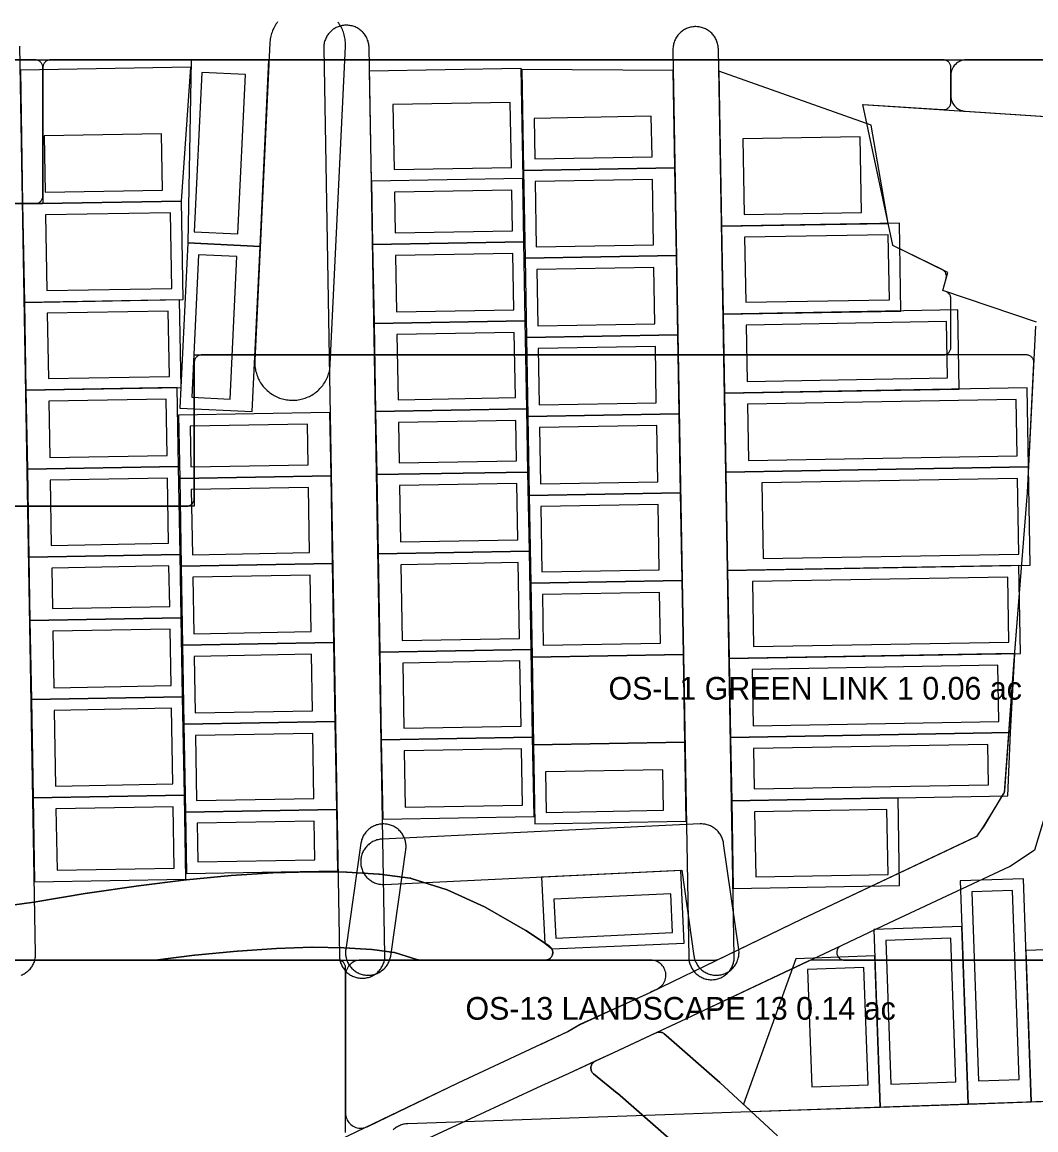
# Model space of a CAD drawing. Extents: x 32 to 940, y -21 to 684.
# Drawn here: x 517.3 to 651.2, y 267.6 to 414 of the extents above; entities that cross this region are included whole.
import ezdxf

# ---------------------------------------------------------------- set-up
doc = ezdxf.new("R2010")
doc.units = 0
for name, color, linetype, lineweight in [('GREEN-IN-VILLAS', 3, 'Continuous', 0), ('GREEN-LANDSCAPE', 3, 'Continuous', 0), ('PLOT', 4, 'Continuous', 0), ('ROAD-PRIMARY', 1, 'Continuous', 0), ('ROAD-TERTIARY', 7, 'Continuous', 0), ('SITE-BOUNDARY', 7, 'Continuous', 0), ('TEXT-ZONE', 7, 'Continuous', 0), ('VILLA-HOUSE', 7, 'Continuous', 0), ('ZONE-CLUBHOUSE', 4, 'Continuous', 0), ('ZONE-VILLAS', 2, 'Continuous', 0)]:
    doc.layers.add(name, color=color, linetype=linetype, lineweight=lineweight)

msp = doc.modelspace()

# ---------------------------------------------------------------- linework, layer by layer
at = {"layer": 'GREEN-IN-VILLAS'}
msp.add_lwpolyline([(584.65, 330.06), (584.85, 318.46), (584.85, 318.45), (584.86, 318.45), (604.84, 318.8), (604.85, 318.8), (604.85, 318.81), (604.65, 330.4), (604.65, 330.41), (604.64, 330.41), (584.66, 330.06), (584.65, 330.06)], close=True, dxfattribs=at)
for points in [[(460.02, 290), (534.71, 290), (534.83, 290.01), (540.06, 290.65), (540.08, 290.65), (545.7, 291.2), (545.71, 291.2), (550.86, 291.55), (550.88, 291.55), (555.55, 291.69), (555.58, 291.69), (559.76, 291.64), (559.79, 291.64), (563.47, 291.4), (563.5, 291.4), (566.43, 291.02), (566.45, 291.02), (566.47, 291.01), (569.55, 290.05), (569.65, 290.02), (569.75, 290.01), (569.85, 290), (586.39, 290), (586.48, 290), (586.58, 290.02), (586.68, 290.04), (586.77, 290.08), (586.86, 290.12), (586.94, 290.17), (587.02, 290.23), (587.09, 290.29), (587.16, 290.37), (587.22, 290.44), (587.27, 290.53), (587.31, 290.62), (587.34, 290.71), (587.37, 290.8), (587.38, 290.9), (587.39, 291), (587.38, 291.1), (587.37, 291.19), (587.34, 291.29), (587.31, 291.38), (587.27, 291.47), (587.22, 291.56), (587.16, 291.63), (587.09, 291.71), (587.02, 291.77), (586.94, 291.83), (583.81, 293.93), (583.75, 293.96), (578.45, 297), (578.37, 297.05), (573.43, 299.3), (573.32, 299.35), (568.69, 300.79), (568.61, 300.82), (568.52, 300.83), (564.48, 301.36), (564.42, 301.36), (560.18, 301.64), (560.13, 301.64), (555.49, 301.69), (555.45, 301.69), (550.4, 301.54), (550.37, 301.53), (544.9, 301.17), (544.87, 301.17), (538.99, 300.6), (538.96, 300.59), (532.65, 299.81), (532.63, 299.81), (525.89, 298.83), (525.87, 298.83), (518.81, 297.66), (518.79, 297.66), (511.76, 296.68)], [(617.09, 266.76), (609.48, 273.81), (609.45, 273.83), (602.39, 280.02), (602.36, 280.04), (602.1, 280.26), (602.01, 280.32), (601.93, 280.37), (601.83, 280.41), (601.74, 280.44), (601.64, 280.47), (601.54, 280.48), (601.43, 280.48), (601.33, 280.47), (601.23, 280.46), (601.13, 280.43), (601.04, 280.39), (595.39, 277.74), (595.39, 277.74), (593, 276.63), (592.91, 276.59), (592.83, 276.54), (592.76, 276.48), (592.69, 276.41), (592.63, 276.34), (592.57, 276.26), (592.52, 276.17), (592.49, 276.08), (592.45, 275.99), (592.43, 275.9), (592.42, 275.8), (592.42, 275.71), (592.42, 275.61), (592.44, 275.52), (592.47, 275.42), (592.5, 275.33), (592.54, 275.25), (592.59, 275.16), (592.65, 275.09), (592.71, 275.01), (592.79, 274.95), (595.91, 272.4), (595.92, 272.39), (602.77, 266.4)]]:
    msp.add_lwpolyline(points, dxfattribs=at)
at = {"layer": 'GREEN-LANDSCAPE'}
msp.add_lwpolyline([(653.95, 409), (642, 409), (641.8, 408.99), (641.61, 408.96), (641.42, 408.91), (641.23, 408.85), (641.06, 408.76), (640.89, 408.66), (640.73, 408.55), (640.59, 408.41), (640.45, 408.27), (640.34, 408.11), (640.24, 407.94), (640.15, 407.77), (640.09, 407.58), (640.04, 407.39), (640.01, 407.2), (640, 407), (640, 404.22), (640.01, 404.02), (640.04, 403.82), (640.09, 403.62), (640.16, 403.44), (640.25, 403.25), (640.35, 403.08), (640.47, 402.92), (640.61, 402.78), (640.76, 402.65), (640.92, 402.53), (641.1, 402.43), (641.28, 402.35), (641.47, 402.29), (641.67, 402.24), (641.87, 402.22), (660.61, 400.97)], dxfattribs=at)
msp.add_lwpolyline([(560, 269.78), (560.01, 269.59), (560.04, 269.4), (560.08, 269.21), (560.15, 269.03), (560.23, 268.86), (560.32, 268.69), (560.44, 268.53), (560.56, 268.39), (560.7, 268.26), (560.86, 268.14), (561.02, 268.04), (561.19, 267.95), (561.37, 267.88), (561.55, 267.83), (561.74, 267.8), (561.94, 267.78), (562.13, 267.78), (562.32, 267.81), (562.51, 267.85), (562.69, 267.9), (562.87, 267.98), (574.88, 273.76), (574.88, 273.76), (574.88, 273.76), (574.88, 273.76), (574.89, 273.76), (585.82, 278.88), (585.84, 278.88), (589.29, 280.52), (589.43, 280.6), (590.94, 281.47), (590.97, 281.48), (590.98, 281.49), (591, 281.5), (591.02, 281.51), (600.33, 285.77), (600.36, 285.79), (601.21, 286.2), (601.38, 286.3), (601.55, 286.41), (601.7, 286.54), (601.84, 286.68), (601.96, 286.84), (602.07, 287), (602.16, 287.18), (602.23, 287.37), (602.29, 287.56), (602.32, 287.75), (602.34, 287.95), (602.33, 288.15), (602.31, 288.35), (602.26, 288.54), (602.2, 288.73), (602.12, 288.91), (602.02, 289.09), (601.9, 289.25), (601.77, 289.4), (601.62, 289.53), (601.46, 289.65), (601.29, 289.76), (601.11, 289.84), (600.93, 289.91), (600.73, 289.96), (600.54, 289.99), (600.34, 290), (562, 290), (561.8, 289.99), (561.61, 289.96), (561.42, 289.91), (561.23, 289.85), (561.06, 289.76), (560.89, 289.66), (560.73, 289.55), (560.59, 289.41), (560.45, 289.27), (560.34, 289.11), (560.24, 288.94), (560.15, 288.77), (560.09, 288.58), (560.04, 288.39), (560.01, 288.2), (560, 288)], close=True, dxfattribs=at)
at = {"layer": 'PLOT'}
for points in [[(539.15, 384.81), (548.71, 384.35), (549.88, 409), (539.59, 408.91)], [(517.03, 407.64), (517.33, 389.95), (538.33, 390.32), (539.54, 408.03)], [(563.44, 392.95), (563.18, 407.56), (583.18, 407.91), (583.44, 393.3)], [(603.52, 394.73), (603.3, 407.59), (583.29, 407.74), (583.53, 394.38)], [(609.34, 407.51), (609.7, 387.01), (631.69, 387.39), (629.47, 400.36)], [(603.73, 383.12), (603.52, 394.73), (583.53, 394.38), (583.73, 382.77)], [(563.44, 392.95), (563.58, 384.59), (583.58, 384.94), (583.44, 393.3)], [(517.33, 389.95), (517.56, 376.94), (538.56, 377.31), (538.33, 390.32)], [(609.7, 387.01), (609.9, 375.39), (633.4, 375.8), (633.2, 387.42)], [(547.67, 362.52), (548.71, 384.35), (539.15, 384.81), (538.11, 362.97)], [(563.58, 384.59), (563.77, 374.14), (583.76, 374.49), (583.58, 384.94)], [(603.91, 372.67), (603.73, 383.12), (583.73, 382.77), (583.91, 372.32)], [(517.56, 376.94), (517.76, 365.33), (538.26, 365.69), (538.06, 377.3)], [(609.9, 375.39), (610.08, 364.94), (641.08, 365.49), (640.9, 375.94)], [(563.77, 374.14), (563.97, 362.53), (583.97, 362.88), (583.76, 374.49)], [(604.09, 362.22), (603.91, 372.67), (583.91, 372.32), (584.09, 361.87)], [(517.76, 365.33), (517.95, 354.88), (537.94, 355.23), (537.76, 365.68)], [(610.08, 364.94), (610.27, 354.49), (650.26, 355.19), (650.08, 365.64)], [(558.08, 354.03), (557.93, 362.39), (537.93, 362.04), (538.08, 353.68)], [(563.97, 362.53), (564.12, 354.17), (584.11, 354.52), (583.97, 362.88)], [(604.27, 351.77), (604.09, 362.22), (584.09, 361.87), (584.28, 351.42)], [(517.95, 354.88), (518.15, 343.27), (538.15, 343.62), (537.94, 355.23)], [(564.12, 354.17), (564.3, 343.72), (584.3, 344.07), (584.11, 354.52)], [(610.27, 354.49), (610.49, 341.49), (650.49, 342.19), (650.26, 355.19)], [(558.28, 342.42), (558.08, 354.03), (538.08, 353.68), (538.28, 342.07)], [(604.48, 340.16), (604.27, 351.77), (584.28, 351.42), (584.48, 339.81)], [(518.15, 343.27), (518.3, 334.91), (538.29, 335.26), (538.15, 343.62)], [(564.3, 343.72), (564.53, 330.71), (584.52, 331.06), (584.3, 344.07)], [(558.46, 331.97), (558.28, 342.42), (538.28, 342.07), (538.47, 331.62)], [(610.49, 341.49), (610.7, 329.88), (649.19, 330.55), (648.99, 342.16)], [(604.65, 330.46), (604.48, 340.16), (584.48, 339.81), (584.65, 330.11)], [(518.3, 334.91), (518.48, 324.46), (538.47, 324.81), (538.29, 335.26)], [(558.64, 321.52), (558.46, 331.97), (538.47, 331.62), (538.65, 321.17)], [(564.53, 330.71), (564.73, 319.1), (584.72, 319.45), (584.52, 331.06)], [(610.7, 329.88), (610.88, 319.43), (647.87, 320.07), (648.44, 330.54)], [(518.48, 324.46), (518.7, 311.46), (538.7, 311.81), (538.47, 324.81)], [(558.85, 309.91), (558.64, 321.52), (538.65, 321.17), (538.85, 309.56)], [(564.73, 319.1), (564.91, 308.65), (584.91, 309), (584.72, 319.45)], [(610.88, 319.43), (611.03, 311.07), (647.52, 311.71), (647.87, 320.07)], [(585.03, 308), (605.03, 308.35), (604.84, 318.8), (584.85, 318.45)], [(518.7, 311.46), (518.9, 300.35), (538.9, 300.7), (538.7, 311.81)], [(611.03, 311.07), (611.23, 299.46), (633.22, 299.84), (633.02, 311.45)], [(558.99, 301.8), (558.85, 309.91), (538.85, 309.56), (538.99, 301.45)], [(585.9, 300.97), (586.32, 292.25), (587.27, 291.47), (604.76, 292.23), (604.33, 301.85)], [(642.26, 270.97), (650.61, 271.27), (649.58, 300.75), (641.23, 300.46)], [(630.65, 270.57), (642.26, 270.97), (641.44, 294.46), (629.83, 294.06)], [(650.61, 271.27), (661.06, 271.63), (660.36, 291.62), (649.92, 291.25)], [(612.58, 270.94), (613.62, 269.97), (630.65, 270.57), (629.95, 290.56), (619.51, 290.19)]]:
    msp.add_lwpolyline(points, close=True, dxfattribs=at)
at = {"layer": 'ROAD-PRIMARY'}
for points in [[(551.02, 414.03), (550.91, 413.87), (550.8, 413.71), (550.7, 413.55), (550.6, 413.38), (550.51, 413.21), (550.43, 413.04), (550.36, 412.86), (550.29, 412.68), (550.23, 412.5), (550.17, 412.31), (550.13, 412.13), (550.09, 411.94), (550.06, 411.75), (550.03, 411.56), (550.01, 411.37), (550.01, 411.24), (548.01, 369.24), (548, 369.05), (548, 368.85), (548.01, 368.66), (548.03, 368.47), (548.05, 368.28), (548.08, 368.09), (548.12, 367.9), (548.17, 367.71), (548.22, 367.53), (548.28, 367.35), (548.35, 367.17), (548.42, 366.99), (548.5, 366.81), (548.59, 366.64), (548.68, 366.48), (548.78, 366.31), (548.89, 366.15), (549, 366), (549.12, 365.84), (549.25, 365.7), (549.38, 365.56), (549.51, 365.42), (549.65, 365.29), (549.8, 365.16), (549.95, 365.04), (550.1, 364.93), (550.26, 364.82), (550.42, 364.71), (550.59, 364.62), (550.76, 364.53), (550.93, 364.45), (551.11, 364.37), (551.29, 364.3), (551.47, 364.24), (551.66, 364.18), (551.84, 364.14), (552.03, 364.1), (552.22, 364.06), (552.41, 364.04), (552.6, 364.02), (552.79, 364), (552.99, 364), (553.18, 364), (553.37, 364.01), (553.56, 364.03), (553.75, 364.06), (553.94, 364.09), (554.13, 364.13), (554.32, 364.18), (554.5, 364.23), (554.68, 364.29), (554.86, 364.36), (555.04, 364.44), (555.22, 364.52), (555.38, 364.61), (555.55, 364.7), (555.72, 364.8), (555.88, 364.91), (556.03, 365.02), (556.18, 365.14), (556.33, 365.27), (556.47, 365.4), (556.6, 365.54), (556.74, 365.68), (556.86, 365.82), (556.98, 365.97), (557.09, 366.13), (557.2, 366.29), (557.3, 366.45), (557.4, 366.62), (557.49, 366.79), (557.57, 366.96), (557.64, 367.14), (557.71, 367.32), (557.77, 367.5), (557.83, 367.69), (557.87, 367.87), (557.91, 368.06), (557.94, 368.25), (557.97, 368.44), (557.99, 368.63), (557.99, 368.76), (559.99, 410.76), (560, 410.95), (560, 411.15), (559.99, 411.34), (559.97, 411.53), (559.95, 411.72), (559.92, 411.91), (559.88, 412.1), (559.83, 412.29), (559.78, 412.47), (559.72, 412.65), (559.65, 412.83), (559.58, 413.01), (559.5, 413.19), (559.41, 413.36), (559.32, 413.52), (559.22, 413.69), (559.11, 413.85), (559, 414)], [(421.63, 409), (654, 409)]]:
    msp.add_lwpolyline(points, dxfattribs=at)
at = {"layer": 'ROAD-TERTIARY'}
for points in [[(562.31, 287.6), (562.46, 287.61), (562.6, 287.63), (562.74, 287.65), (562.88, 287.68), (563.02, 287.71), (563.16, 287.76), (563.3, 287.81), (563.43, 287.86), (563.56, 287.93), (563.69, 287.99), (563.81, 288.07), (563.93, 288.15), (564.05, 288.23), (564.16, 288.32), (564.27, 288.42), (564.37, 288.52), (564.47, 288.63), (564.56, 288.74), (564.65, 288.86), (564.73, 288.98), (564.8, 289.1), (564.87, 289.23), (564.93, 289.36), (564.99, 289.49), (565.04, 289.62), (565.09, 289.76), (565.12, 289.9), (565.15, 290.04), (565.18, 290.19), (565.19, 290.33), (565.2, 290.47), (565.21, 290.62), (565.21, 290.65), (563.11, 410.63), (563.11, 410.78), (563.09, 410.92), (563.07, 411.07), (563.04, 411.21), (563.01, 411.35), (562.97, 411.49), (562.92, 411.62), (562.87, 411.76), (562.81, 411.89), (562.75, 412.02), (562.67, 412.14), (562.6, 412.26), (562.51, 412.38), (562.42, 412.5), (562.33, 412.61), (562.23, 412.71), (562.12, 412.81), (562.01, 412.9), (561.9, 412.99), (561.78, 413.07), (561.66, 413.15), (561.53, 413.22), (561.4, 413.29), (561.27, 413.35), (561.14, 413.4), (561, 413.45), (560.86, 413.49), (560.72, 413.52), (560.58, 413.55), (560.44, 413.56), (560.29, 413.58), (560.15, 413.58), (560, 413.58), (559.86, 413.57), (559.72, 413.56), (559.57, 413.54), (559.43, 413.5), (559.29, 413.47), (559.15, 413.43), (559.02, 413.38), (558.89, 413.32), (558.75, 413.26), (558.63, 413.19), (558.5, 413.12), (558.38, 413.04), (558.27, 412.95), (558.16, 412.86), (558.05, 412.76), (557.95, 412.66), (557.85, 412.55), (557.76, 412.44), (557.67, 412.33), (557.59, 412.21), (557.51, 412.08), (557.44, 411.96), (557.38, 411.83), (557.33, 411.69), (557.27, 411.56), (557.23, 411.42), (557.19, 411.28), (557.16, 411.14), (557.14, 411), (557.12, 410.86), (557.11, 410.71), (557.11, 410.57), (557.11, 410.53), (559.21, 290.55), (559.21, 290.4), (559.22, 290.26), (559.24, 290.12), (559.27, 289.98), (559.3, 289.83), (559.35, 289.7), (559.39, 289.56), (559.45, 289.43), (559.5, 289.29), (559.57, 289.17), (559.64, 289.04), (559.72, 288.92), (559.8, 288.8), (559.89, 288.69), (559.99, 288.58), (560.09, 288.47), (560.19, 288.38), (560.3, 288.28), (560.42, 288.19), (560.53, 288.11), (560.66, 288.03), (560.78, 287.96), (560.91, 287.89), (561.04, 287.83), (561.18, 287.78), (561.31, 287.74), (561.45, 287.7), (561.59, 287.66), (561.74, 287.64), (561.88, 287.62), (562.02, 287.61), (562.17, 287.6)], [(608.47, 287.41), (608.62, 287.42), (608.76, 287.43), (608.9, 287.45), (609.04, 287.49), (609.18, 287.52), (609.32, 287.56), (609.46, 287.61), (609.59, 287.67), (609.72, 287.73), (609.85, 287.8), (609.97, 287.87), (610.09, 287.95), (610.21, 288.04), (610.32, 288.13), (610.43, 288.23), (610.53, 288.33), (610.63, 288.44), (610.72, 288.55), (610.81, 288.66), (610.89, 288.78), (610.96, 288.91), (611.03, 289.03), (611.1, 289.16), (611.15, 289.3), (611.2, 289.43), (611.25, 289.57), (611.28, 289.71), (611.31, 289.85), (611.34, 289.99), (611.35, 290.13), (611.36, 290.28), (611.37, 290.42), (611.37, 290.46), (609.27, 410.44), (609.26, 410.58), (609.25, 410.73), (609.23, 410.87), (609.21, 411.01), (609.17, 411.15), (609.13, 411.29), (609.08, 411.43), (609.03, 411.56), (608.97, 411.69), (608.9, 411.82), (608.83, 411.95), (608.75, 412.07), (608.67, 412.19), (608.58, 412.3), (608.49, 412.41), (608.39, 412.51), (608.28, 412.61), (608.17, 412.71), (608.06, 412.8), (607.94, 412.88), (607.82, 412.96), (607.69, 413.03), (607.57, 413.1), (607.43, 413.15), (607.3, 413.21), (607.16, 413.25), (607.02, 413.29), (606.88, 413.32), (606.74, 413.35), (606.6, 413.37), (606.45, 413.38), (606.31, 413.39), (606.16, 413.39), (606.02, 413.38), (605.88, 413.36), (605.73, 413.34), (605.59, 413.31), (605.45, 413.27), (605.32, 413.23), (605.18, 413.18), (605.05, 413.13), (604.91, 413.06), (604.79, 413), (604.66, 412.92), (604.54, 412.84), (604.43, 412.75), (604.32, 412.66), (604.21, 412.57), (604.11, 412.46), (604.01, 412.36), (603.92, 412.25), (603.83, 412.13), (603.75, 412.01), (603.67, 411.89), (603.6, 411.76), (603.54, 411.63), (603.49, 411.5), (603.43, 411.36), (603.39, 411.23), (603.35, 411.09), (603.32, 410.95), (603.3, 410.8), (603.28, 410.66), (603.27, 410.52), (603.27, 410.37), (603.27, 410.34), (605.37, 290.36), (605.37, 290.21), (605.38, 290.07), (605.4, 289.92), (605.43, 289.78), (605.46, 289.64), (605.5, 289.5), (605.55, 289.37), (605.61, 289.23), (605.66, 289.1), (605.73, 288.97), (605.8, 288.85), (605.88, 288.73), (605.97, 288.61), (606.05, 288.49), (606.15, 288.38), (606.25, 288.28), (606.35, 288.18), (606.46, 288.09), (606.58, 288), (606.7, 287.92), (606.82, 287.84), (606.94, 287.77), (607.07, 287.7), (607.2, 287.64), (607.34, 287.59), (607.47, 287.54), (607.61, 287.5), (607.75, 287.47), (607.9, 287.44), (608.04, 287.43), (608.18, 287.41), (608.33, 287.41)], [(563.21, 288.01), (563.35, 288.02), (563.49, 288.04), (563.63, 288.07), (563.77, 288.1), (563.91, 288.14), (564.05, 288.19), (564.18, 288.24), (564.32, 288.3), (564.44, 288.37), (564.57, 288.44), (564.69, 288.52), (564.81, 288.61), (564.92, 288.69), (565.03, 288.79), (565.13, 288.89), (565.23, 289), (565.33, 289.11), (565.41, 289.22), (565.5, 289.34), (565.58, 289.46), (565.65, 289.59), (565.71, 289.71), (565.77, 289.85), (565.82, 289.98), (565.87, 290.12), (565.91, 290.26), (565.94, 290.4), (565.97, 290.54), (567.97, 304.58), (567.99, 304.72), (568, 304.86), (568, 305.01), (568, 305.15), (567.99, 305.3), (567.97, 305.44), (567.94, 305.58), (567.91, 305.72), (567.87, 305.86), (567.83, 306), (567.78, 306.13), (567.72, 306.27), (567.65, 306.4), (567.59, 306.52), (567.51, 306.64), (567.43, 306.76), (567.34, 306.88), (567.25, 306.99), (567.15, 307.1), (567.04, 307.2), (566.94, 307.29), (566.82, 307.38), (566.71, 307.47), (566.59, 307.55), (566.46, 307.62), (566.33, 307.69), (566.2, 307.75), (566.07, 307.8), (565.93, 307.85), (565.79, 307.89), (565.65, 307.93), (565.51, 307.96), (565.37, 307.98), (565.23, 307.99), (565.08, 308), (564.94, 308), (564.79, 307.99), (564.65, 307.98), (564.51, 307.96), (564.37, 307.93), (564.23, 307.9), (564.09, 307.86), (563.95, 307.81), (563.82, 307.76), (563.68, 307.7), (563.56, 307.63), (563.43, 307.56), (563.31, 307.48), (563.19, 307.39), (563.08, 307.31), (562.97, 307.21), (562.87, 307.11), (562.77, 307), (562.67, 306.89), (562.59, 306.78), (562.5, 306.66), (562.42, 306.54), (562.35, 306.41), (562.29, 306.29), (562.23, 306.15), (562.18, 306.02), (562.13, 305.88), (562.09, 305.74), (562.06, 305.6), (562.03, 305.46), (560.03, 291.42), (560.01, 291.28), (560, 291.14), (560, 290.99), (560, 290.85), (560.01, 290.7), (560.03, 290.56), (560.06, 290.42), (560.09, 290.28), (560.13, 290.14), (560.17, 290), (560.22, 289.87), (560.28, 289.73), (560.35, 289.6), (560.41, 289.48), (560.49, 289.36), (560.57, 289.24), (560.66, 289.12), (560.75, 289.01), (560.85, 288.9), (560.96, 288.8), (561.06, 288.71), (561.18, 288.62), (561.29, 288.53), (561.41, 288.45), (561.54, 288.38), (561.67, 288.31), (561.8, 288.25), (561.93, 288.2), (562.07, 288.15), (562.21, 288.11), (562.35, 288.07), (562.49, 288.04), (562.63, 288.02), (562.77, 288.01), (562.92, 288), (563.06, 288)], [(609.19, 288.01), (609.34, 288.02), (609.48, 288.04), (609.62, 288.06), (609.76, 288.1), (609.9, 288.14), (610.04, 288.19), (610.17, 288.24), (610.3, 288.3), (610.43, 288.36), (610.56, 288.44), (610.68, 288.51), (610.79, 288.6), (610.91, 288.69), (611.02, 288.78), (611.12, 288.88), (611.22, 288.99), (611.32, 289.09), (611.41, 289.21), (611.49, 289.32), (611.57, 289.45), (611.64, 289.57), (611.7, 289.7), (611.76, 289.83), (611.82, 289.97), (611.86, 290.1), (611.9, 290.24), (611.94, 290.38), (611.96, 290.52), (611.98, 290.67), (611.99, 290.81), (612, 290.96), (612, 291.1), (611.99, 291.25), (611.98, 291.39), (609.97, 305.42), (609.95, 305.57), (609.91, 305.71), (609.88, 305.85), (609.83, 305.99), (609.78, 306.12), (609.73, 306.25), (609.66, 306.38), (609.59, 306.51), (609.52, 306.63), (609.44, 306.75), (609.35, 306.87), (609.26, 306.98), (609.16, 307.08), (609.05, 307.19), (608.95, 307.28), (608.84, 307.37), (608.72, 307.46), (608.6, 307.54), (608.48, 307.61), (608.35, 307.68), (608.22, 307.74), (608.08, 307.8), (607.95, 307.85), (607.81, 307.89), (607.67, 307.92), (607.53, 307.95), (607.39, 307.98), (607.24, 307.99), (607.1, 308), (606.95, 308), (606.86, 308), (564.86, 306), (564.71, 305.99), (564.57, 305.97), (564.43, 305.94), (564.29, 305.91), (564.15, 305.88), (564.01, 305.83), (563.87, 305.78), (563.74, 305.72), (563.61, 305.66), (563.49, 305.59), (563.36, 305.51), (563.24, 305.43), (563.13, 305.35), (563.02, 305.25), (562.91, 305.15), (562.81, 305.05), (562.72, 304.94), (562.62, 304.83), (562.54, 304.71), (562.46, 304.59), (562.38, 304.47), (562.32, 304.34), (562.26, 304.21), (562.2, 304.08), (562.15, 303.94), (562.11, 303.8), (562.07, 303.66), (562.05, 303.52), (562.02, 303.38), (562.01, 303.24), (562, 303.09), (562, 302.95), (562.01, 302.8), (562.02, 302.66), (562.04, 302.52), (562.07, 302.37), (562.1, 302.23), (562.14, 302.1), (562.19, 301.96), (562.24, 301.82), (562.3, 301.69), (562.37, 301.56), (562.44, 301.44), (562.52, 301.32), (562.6, 301.2), (562.69, 301.09), (562.78, 300.98), (562.88, 300.87), (562.99, 300.77), (563.1, 300.68), (563.21, 300.59), (563.33, 300.51), (563.45, 300.43), (563.58, 300.36), (563.71, 300.29), (563.84, 300.23), (563.97, 300.18), (564.11, 300.13), (564.25, 300.1), (564.39, 300.06), (564.53, 300.04), (564.67, 300.02), (564.82, 300.01), (564.96, 300), (565.11, 300), (565.14, 300), (604.42, 301.87), (606.03, 290.58), (606.05, 290.43), (606.09, 290.29), (606.12, 290.15), (606.17, 290.01), (606.22, 289.88), (606.27, 289.75), (606.34, 289.62), (606.41, 289.49), (606.48, 289.37), (606.56, 289.25), (606.65, 289.13), (606.74, 289.02), (606.84, 288.92), (606.95, 288.81), (607.05, 288.72), (607.16, 288.63), (607.28, 288.54), (607.4, 288.46), (607.52, 288.39), (607.65, 288.32), (607.78, 288.26), (607.92, 288.2), (608.05, 288.15), (608.19, 288.11), (608.33, 288.08), (608.47, 288.05), (608.61, 288.02), (608.76, 288.01), (608.9, 288), (609.05, 288)]]:
    msp.add_lwpolyline(points, close=True, dxfattribs=at)
for points in [[(517.14, 288), (517.27, 288.06), (517.4, 288.12), (517.53, 288.19), (517.65, 288.26), (517.77, 288.34), (517.89, 288.43), (518, 288.52), (518.11, 288.62), (518.21, 288.72), (518.31, 288.82), (518.4, 288.94), (518.49, 289.05), (518.57, 289.17), (518.64, 289.29), (518.71, 289.42), (518.77, 289.55), (518.83, 289.68), (518.88, 289.82), (518.92, 289.96), (518.96, 290.1), (518.99, 290.24), (519.02, 290.38), (519.03, 290.52), (519.04, 290.67), (519.04, 290.81), (519.04, 290.85), (516.95, 410.83)], [(719.15, 273.64), (568.24, 268.37), (568.09, 268.36), (567.95, 268.35), (567.81, 268.32), (567.67, 268.3), (567.53, 268.26), (567.39, 268.22), (567.25, 268.17), (567.12, 268.11), (566.99, 268.05), (566.86, 267.98), (566.74, 267.91), (566.62, 267.83), (566.5, 267.74), (566.39, 267.65), (566.28, 267.55)]]:
    msp.add_lwpolyline(points, dxfattribs=at)
at = {"layer": 'SITE-BOUNDARY'}
for points in [[(651.33, 374.31), (638.94, 378.5), (638.92, 378.51), (638.93, 378.52), (639.59, 380.91), (632.32, 384.47), (632.31, 384.48), (632.31, 384.49), (628.37, 403.11), (628.37, 403.12), (628.37, 403.12), (628.38, 403.12), (661.94, 400.88)], [(559.21, 266.22), (574.88, 273.76), (574.88, 273.76), (585.83, 278.88), (589.36, 280.56), (590.97, 281.48), (590.98, 281.49), (591, 281.5), (600.35, 285.78), (620.33, 295.46), (620.33, 295.46), (643.47, 306.4), (644.31, 307.6), (647.1, 312.17), (648.32, 329.05), (648.32, 329.05), (649.43, 342.97), (650.12, 351.81), (651.22, 373.79)], [(653.28, 311.96), (651.04, 304.53), (651.04, 304.52), (651.04, 304.52), (651.02, 304.51), (647.73, 302.33), (647.72, 302.32), (647.72, 302.32), (647.71, 302.31), (631.78, 294.87), (625.57, 291.94), (625.57, 291.94), (605, 282.25), (605, 282.25), (595.39, 277.74), (595.39, 277.74), (589.5, 275.02), (585.91, 273.37), (577.17, 269.31), (560.32, 261.48)]]:
    msp.add_lwpolyline(points, dxfattribs=at)
at = {"layer": 'VILLA-HOUSE'}
for points in [[(545.78, 385.99), (546.78, 407.07), (541.01, 407.34), (540.01, 386.27)], [(566.26, 403.11), (566.41, 394.5), (581.91, 394.77), (581.76, 403.38)], [(600.5, 396.18), (600.4, 401.54), (584.91, 401.27), (585, 395.91)], [(520.18, 398.95), (520.31, 391.5), (535.81, 391.77), (535.68, 399.22)], [(612.5, 398.56), (612.67, 388.56), (628.17, 388.83), (628, 398.83)], [(600.7, 384.57), (600.55, 393.18), (585.05, 392.91), (585.2, 384.3)], [(566.46, 391.5), (566.56, 386.14), (582.06, 386.41), (581.96, 391.77)], [(520.36, 388.5), (520.53, 378.5), (537.03, 378.78), (536.86, 388.79)], [(612.73, 385.56), (612.88, 376.95), (631.87, 377.28), (631.72, 385.89)], [(544.74, 364.16), (545.64, 383), (540.58, 383.24), (539.68, 364.4)], [(566.61, 383.14), (566.74, 375.69), (582.24, 375.96), (582.11, 383.41)], [(600.88, 374.12), (600.75, 381.57), (585.26, 381.3), (585.39, 373.85)], [(520.59, 375.5), (520.74, 366.89), (536.73, 367.16), (536.58, 375.78)], [(612.93, 373.95), (613.06, 366.5), (639.55, 366.96), (639.42, 374.41)], [(566.79, 372.69), (566.94, 364.08), (582.44, 364.35), (582.29, 372.96)], [(601.07, 363.67), (600.94, 371.12), (585.44, 370.85), (585.57, 363.4)], [(520.79, 363.89), (520.92, 356.44), (536.42, 356.71), (536.29, 364.16)], [(613.11, 363.5), (613.24, 356.05), (648.74, 356.67), (648.61, 364.12)], [(555.05, 355.48), (554.96, 360.84), (539.46, 360.57), (539.55, 355.21)], [(567, 361.08), (567.09, 355.72), (582.59, 355.99), (582.49, 361.35)], [(601.25, 353.22), (601.12, 360.67), (585.62, 360.4), (585.75, 352.95)], [(520.97, 353.44), (521.12, 344.82), (536.62, 345.1), (536.47, 353.71)], [(567.14, 352.72), (567.27, 345.27), (582.77, 345.54), (582.64, 352.99)], [(615, 353.08), (615.17, 343.07), (648.96, 343.66), (648.79, 353.67)], [(555.25, 343.87), (555.1, 352.48), (539.61, 352.21), (539.76, 343.59)], [(601.45, 341.61), (601.3, 350.22), (585.8, 349.95), (585.95, 341.34)], [(521.17, 341.82), (521.27, 336.46), (536.77, 336.74), (536.67, 342.1)], [(567.32, 342.27), (567.5, 332.26), (583, 332.53), (582.82, 342.54)], [(555.44, 333.42), (555.31, 340.87), (539.81, 340.6), (539.94, 333.14)], [(613.78, 340.05), (613.93, 331.44), (647.67, 332.02), (647.51, 340.64)], [(601.62, 331.91), (601.5, 338.61), (586.01, 338.34), (586.12, 331.64)], [(521.32, 333.46), (521.45, 326.01), (536.95, 326.29), (536.82, 333.74)], [(555.62, 322.97), (555.49, 330.42), (539.99, 330.15), (540.12, 322.69)], [(567.55, 329.26), (567.7, 320.65), (583.2, 320.92), (583.05, 329.54)], [(613.72, 328.43), (613.85, 320.98), (646.35, 321.55), (646.22, 329)], [(521.5, 323.01), (521.68, 313.01), (537.18, 313.28), (537, 323.29)], [(555.82, 311.35), (555.67, 319.97), (540.17, 319.7), (540.32, 311.08)], [(567.75, 317.65), (567.88, 310.2), (583.38, 310.47), (583.25, 317.92)], [(613.91, 317.98), (614, 312.62), (644.99, 313.16), (644.9, 318.52)], [(602.01, 309.8), (601.91, 315.16), (586.41, 314.89), (586.51, 309.53)], [(521.73, 310.01), (521.87, 301.9), (537.37, 302.17), (537.23, 310.28)], [(614.05, 309.62), (614.2, 301.01), (631.7, 301.32), (631.55, 309.93)], [(555.96, 303.24), (555.87, 308.35), (540.38, 308.08), (540.47, 302.97)], [(602.97, 298.78), (587.54, 298.05), (587.79, 292.92), (603.22, 293.66)], [(643.65, 274.03), (649.01, 274.21), (648.14, 299.2), (642.78, 299.01)], [(632.05, 273.62), (640.65, 273.92), (639.99, 292.91), (631.38, 292.61)], [(621.6, 273.26), (629.05, 273.52), (628.51, 289.01), (621.06, 288.75)]]:
    msp.add_lwpolyline(points, close=True, dxfattribs=at)
at = {"layer": 'ZONE-CLUBHOUSE'}
msp.add_lwpolyline([(560, 267.23), (560, 289), (560, 289.1), (559.98, 289.2), (559.96, 289.29), (559.92, 289.38), (559.88, 289.47), (559.83, 289.56), (559.77, 289.63), (559.71, 289.71), (559.63, 289.77), (559.56, 289.83), (559.47, 289.88), (559.38, 289.92), (559.29, 289.96), (559.2, 289.98), (559.1, 290), (559, 290), (461, 290)], dxfattribs=at)
at = {"layer": 'ZONE-VILLAS'}
for points in [[(421, 390), (519, 390), (519.1, 390), (519.2, 390.02), (519.29, 390.04), (519.38, 390.08), (519.47, 390.12), (519.56, 390.17), (519.63, 390.23), (519.71, 390.29), (519.77, 390.37), (519.83, 390.44), (519.88, 390.53), (519.92, 390.62), (519.96, 390.71), (519.98, 390.8), (520, 390.9), (520, 391), (520, 408), (520, 408.1), (519.98, 408.2), (519.96, 408.29), (519.92, 408.38), (519.88, 408.47), (519.83, 408.56), (519.77, 408.63), (519.71, 408.71), (519.63, 408.77), (519.56, 408.83), (519.47, 408.88), (519.38, 408.92), (519.29, 408.96), (519.2, 408.98), (519.1, 409), (519, 409), (421.95, 409)], [(480.02, 350), (539, 350), (539.1, 350), (539.2, 350.02), (539.29, 350.04), (539.38, 350.08), (539.47, 350.12), (539.56, 350.17), (539.63, 350.23), (539.71, 350.29), (539.77, 350.37), (539.83, 350.44), (539.88, 350.53), (539.92, 350.62), (539.96, 350.71), (539.98, 350.8), (540, 350.9), (540, 351), (540, 369.98), (540, 370), (540.02, 370), (639, 370), (639.1, 370), (639.2, 370.02), (639.29, 370.04), (639.38, 370.08), (639.47, 370.12), (639.56, 370.17), (639.63, 370.23), (639.71, 370.29), (639.77, 370.37), (639.83, 370.44), (639.88, 370.53), (639.92, 370.62), (639.96, 370.71), (639.98, 370.8), (640, 370.9), (640, 371), (640, 377.42), (640, 377.52), (639.98, 377.61), (639.96, 377.71), (639.93, 377.8), (639.89, 377.88), (639.84, 377.97), (639.78, 378.05), (639.72, 378.12), (639.65, 378.18), (639.58, 378.24), (639.49, 378.29), (639.41, 378.34), (639.32, 378.37), (638.95, 378.5), (638.94, 378.5), (638.92, 378.51), (638.93, 378.52), (638.93, 378.53), (639.37, 380.11), (639.39, 380.21), (639.4, 380.31), (639.4, 380.41), (639.4, 380.51), (639.38, 380.6), (639.35, 380.7), (639.32, 380.79), (639.27, 380.88), (639.22, 380.96), (639.16, 381.04), (639.09, 381.11), (639.01, 381.17), (638.93, 381.23), (638.84, 381.28), (632.34, 384.46), (632.32, 384.47), (632.31, 384.48), (632.31, 384.49), (632.31, 384.5), (628.37, 403.1), (628.37, 403.11), (628.37, 403.12), (628.37, 403.12), (628.38, 403.12), (628.39, 403.12), (638.93, 402.42), (639.03, 402.41), (639.13, 402.42), (639.22, 402.44), (639.31, 402.46), (639.4, 402.5), (639.49, 402.54), (639.57, 402.59), (639.65, 402.65), (639.72, 402.72), (639.78, 402.79), (639.84, 402.87), (639.89, 402.95), (639.93, 403.04), (639.96, 403.13), (639.98, 403.22), (640, 403.32), (640, 403.41), (640, 408), (640, 408.1), (639.98, 408.2), (639.96, 408.29), (639.92, 408.38), (639.88, 408.47), (639.83, 408.56), (639.77, 408.63), (639.71, 408.71), (639.63, 408.77), (639.56, 408.83), (639.47, 408.88), (639.38, 408.92), (639.29, 408.96), (639.2, 408.98), (639.1, 409), (639, 409), (521, 409), (520.9, 409), (520.8, 408.98), (520.71, 408.96), (520.62, 408.92), (520.53, 408.88), (520.44, 408.83), (520.37, 408.77), (520.29, 408.71), (520.23, 408.63), (520.17, 408.56), (520.12, 408.47), (520.08, 408.38), (520.04, 408.29), (520.02, 408.2), (520, 408.1), (520, 408), (520, 390.02), (520, 390), (519.98, 390), (421, 390)], [(511.76, 296.68), (518.79, 297.66), (518.81, 297.66), (525.87, 298.83), (525.89, 298.83), (532.63, 299.81), (532.65, 299.81), (538.96, 300.59), (538.99, 300.6), (544.87, 301.17), (544.9, 301.17), (550.37, 301.53), (550.4, 301.54), (555.45, 301.69), (555.49, 301.69), (560.13, 301.64), (560.18, 301.64), (564.42, 301.36), (564.48, 301.36), (568.52, 300.83), (568.61, 300.82), (568.69, 300.79), (573.32, 299.35), (573.43, 299.3), (578.37, 297.05), (578.45, 297), (583.75, 293.96), (583.81, 293.93), (586.94, 291.83), (587.02, 291.77), (587.09, 291.71), (587.16, 291.63), (587.22, 291.56), (587.27, 291.47), (587.31, 291.38), (587.34, 291.29), (587.37, 291.19), (587.38, 291.1), (587.39, 291), (587.38, 290.9), (587.37, 290.8), (587.34, 290.71), (587.31, 290.62), (587.27, 290.53), (587.22, 290.44), (587.16, 290.37), (587.09, 290.29), (587.02, 290.23), (586.94, 290.17), (586.86, 290.12), (586.77, 290.08), (586.68, 290.04), (586.58, 290.02), (586.48, 290), (586.39, 290), (608.82, 290), (608.91, 290), (609, 290.02), (609.09, 290.04), (609.18, 290.06), (609.26, 290.1), (609.26, 290.1), (620.33, 295.46), (620.33, 295.46), (620.34, 295.47), (643.23, 306.28), (643.32, 306.33), (643.41, 306.39), (643.49, 306.46), (643.56, 306.53), (643.62, 306.62), (644.29, 307.57), (644.33, 307.62), (646.97, 311.97), (647.02, 312.05), (647.06, 312.14), (647.09, 312.23), (647.11, 312.32), (647.12, 312.41), (647.12, 312.41), (648.32, 329.05), (648.32, 329.05), (648.32, 329.06), (649.43, 342.97), (649.43, 342.97), (650.12, 351.8), (650.12, 351.83), (650.98, 368.95), (650.98, 369.05), (650.97, 369.14), (650.96, 369.23), (650.93, 369.33), (650.89, 369.41), (650.85, 369.5), (650.8, 369.58), (650.74, 369.65), (650.67, 369.72), (650.6, 369.79), (650.52, 369.84), (650.44, 369.89), (650.35, 369.93), (650.26, 369.96), (650.17, 369.98), (650.08, 370), (649.98, 370), (541, 370), (540.9, 370), (540.8, 369.98), (540.71, 369.96), (540.62, 369.92), (540.53, 369.88), (540.44, 369.83), (540.37, 369.77), (540.29, 369.71), (540.23, 369.63), (540.17, 369.56), (540.12, 369.47), (540.08, 369.38), (540.04, 369.29), (540.02, 369.2), (540, 369.1), (540, 369), (540, 350.02), (540, 350), (539.98, 350), (481, 350)], [(653.28, 311.95), (651.04, 304.55), (651.04, 304.53), (651.04, 304.52), (651.04, 304.52), (651.02, 304.51), (651.01, 304.51), (651.01, 304.51), (647.74, 302.34), (647.73, 302.33), (647.72, 302.32), (647.72, 302.32), (647.71, 302.31), (647.69, 302.31), (631.78, 294.87), (631.78, 294.87), (625.57, 291.94), (625.49, 291.9), (625.4, 291.86), (625.32, 291.81), (625.25, 291.75), (625.18, 291.68), (625.12, 291.6), (625.06, 291.52), (625.02, 291.44), (624.98, 291.35), (624.95, 291.26), (624.93, 291.16), (624.92, 291.07), (624.92, 290.97), (624.92, 290.88), (624.94, 290.78), (624.96, 290.69), (625, 290.6), (625.04, 290.51), (625.09, 290.43), (625.15, 290.35), (625.22, 290.28), (625.29, 290.22), (625.37, 290.16), (625.45, 290.11), (625.54, 290.07), (625.63, 290.04), (625.72, 290.02), (625.82, 290), (625.91, 290), (659, 290)], [(659.98, 290), (621.67, 290), (621.56, 289.99), (621.45, 289.98), (621.35, 289.95), (621.24, 289.9), (621.24, 289.9), (605, 282.25), (605, 282.25), (601.04, 280.39), (601.13, 280.43), (601.23, 280.46), (601.33, 280.47), (601.43, 280.48), (601.54, 280.48), (601.64, 280.47), (601.74, 280.44), (601.83, 280.41), (601.93, 280.37), (602.01, 280.32), (602.1, 280.26), (602.36, 280.04), (602.39, 280.02), (609.45, 273.83), (609.48, 273.81), (617.09, 266.76)], [(602.77, 266.4), (595.92, 272.39), (595.91, 272.4), (592.79, 274.95), (592.71, 275.01), (592.65, 275.09), (592.59, 275.16), (592.54, 275.25), (592.5, 275.33), (592.47, 275.42), (592.44, 275.52), (592.42, 275.61), (592.42, 275.71), (592.42, 275.8), (592.43, 275.9), (592.45, 275.99), (592.49, 276.08), (592.52, 276.17), (592.57, 276.26), (592.63, 276.34), (592.69, 276.41), (592.76, 276.48), (592.83, 276.54), (592.91, 276.59), (593, 276.63), (589.5, 275.02), (589.5, 275.02), (585.91, 273.37), (585.9, 273.37), (585.9, 273.37), (577.17, 269.31), (577.17, 269.31), (577.17, 269.31), (560.58, 261.6)]]:
    msp.add_lwpolyline(points, dxfattribs=at)
for points in [[(584.65, 330.06), (584.65, 330.06), (584.66, 330.06), (604.64, 330.41), (604.65, 330.41), (604.65, 330.4), (604.85, 318.81), (604.85, 318.8), (604.84, 318.8), (584.86, 318.45), (584.85, 318.45), (584.85, 318.46)], [(534.71, 290), (569.85, 290), (569.75, 290.01), (569.65, 290.02), (569.55, 290.05), (566.47, 291.01), (566.45, 291.02), (566.43, 291.02), (563.5, 291.4), (563.47, 291.4), (559.79, 291.64), (559.76, 291.64), (555.58, 291.69), (555.55, 291.69), (550.88, 291.55), (550.86, 291.55), (545.71, 291.2), (545.7, 291.2), (540.08, 290.65), (540.06, 290.65), (534.83, 290.01)]]:
    msp.add_lwpolyline(points, close=True, dxfattribs=at)

# ---------------------------------------------------------------- texts
at = {"layer": 'TEXT-ZONE'}
for s, p in [('OS-L1 GREEN LINK 1 0.06 ac', (594.75, 324.43)), ('OS-13 LANDSCAPE 13 0.14 ac', (575.85, 282.12))]:
    msp.add_text(s, height=3, dxfattribs=at).set_placement(p)

doc.saveas('drawing.dxf')
